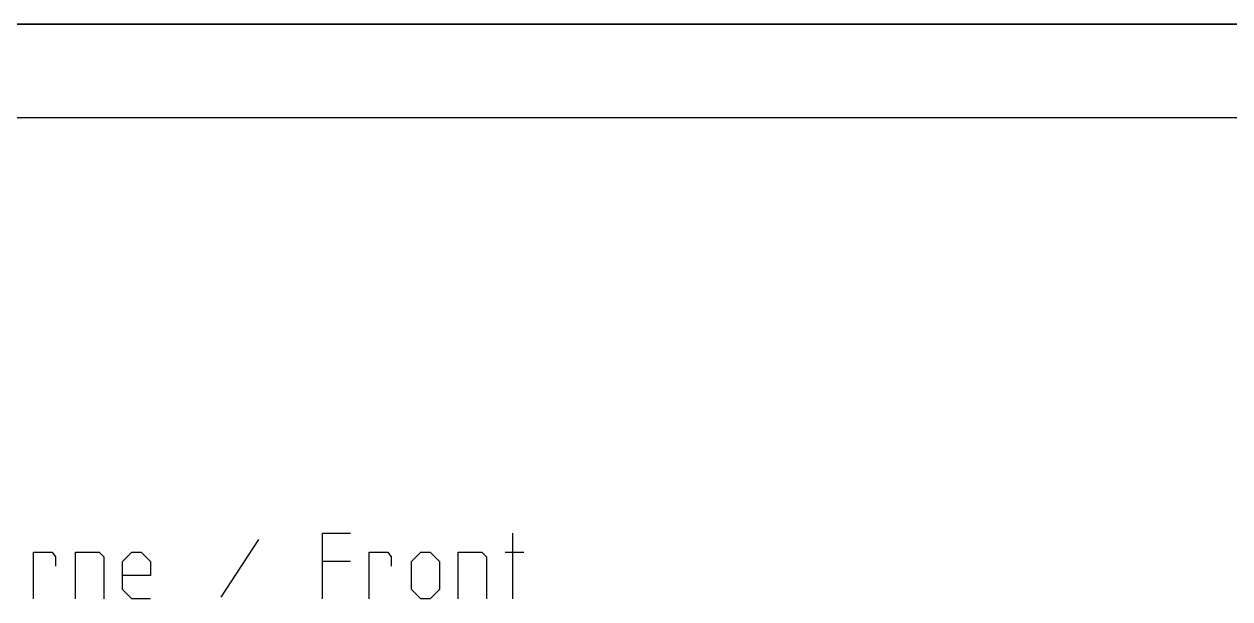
# Model space of a CAD drawing. Extents: x 0 to 420, y 0 to 297.
# Drawn here: x 87.5 to 151.8, y 266.3 to 297 of the extents above; entities that cross this region are included whole.
import ezdxf

# ---------------------------------------------------------------- set-up
doc = ezdxf.new("R2010")
doc.units = 0
doc.header["$LTSCALE"] = 23.1
doc.layers.get('0').update_dxf_attribs({"linetype": 'CONTINUOUS'})
doc.layers.add('10300_FRONT_GERMAN_ENGLISH', color=7, linetype='CONTINUOUS')
doc.layers.add('90000_FRAME', color=7, linetype='CONTINUOUS')

msp = doc.modelspace()

# ---------------------------------------------------------------- linework, layer by layer
at = {"color": 7, "linetype": 'CONTINUOUS'}
msp.add_line((0, 297), (420, 297), dxfattribs=at)
at = {"layer": '10300_FRONT_GERMAN_ENGLISH', "color": 7, "linetype": 'CONTINUOUS'}
for p, q in [((113.588, 266.326), (113.588, 269.826)), ((100.005, 269.493), (98.005, 266.409)), ((104.921, 268.326), (103.421, 268.326)), ((113.171, 268.826), (114.171, 268.826))]:
    msp.add_line(p, q, dxfattribs=at)
for points in [[(103.421, 266.326), (103.421, 269.826), (104.921, 269.826)], [(88.005, 266.326), (88.005, 268.826), (89.005, 268.826), (89.171, 268.576), (89.171, 268.076)], [(90.255, 266.326), (90.255, 268.826), (91.505, 268.826), (91.755, 268.576), (91.755, 266.326)], [(94.255, 266.326), (93.255, 266.326), (92.755, 266.826), (92.755, 268.326), (93.255, 268.826), (93.755, 268.826), (94.255, 268.326), (94.255, 267.576), (92.755, 267.576)], [(105.921, 266.326), (105.921, 268.826), (106.921, 268.826), (107.088, 268.576), (107.088, 268.076)], [(108.171, 266.826), (108.171, 268.326), (108.671, 268.826), (109.171, 268.826), (109.671, 268.326), (109.671, 266.826), (109.171, 266.326), (108.671, 266.326), (108.171, 266.826)], [(110.671, 266.326), (110.671, 268.826), (111.921, 268.826), (112.171, 268.576), (112.171, 266.326)]]:
    msp.add_lwpolyline(points, dxfattribs=at)
at = {"layer": '90000_FRAME', "color": 7, "linetype": 'CONTINUOUS'}
for p, q in [((420, 297), (0, 297)), ((415, 292), (5, 292))]:
    msp.add_line(p, q, dxfattribs=at)

doc.saveas('drawing.dxf')
